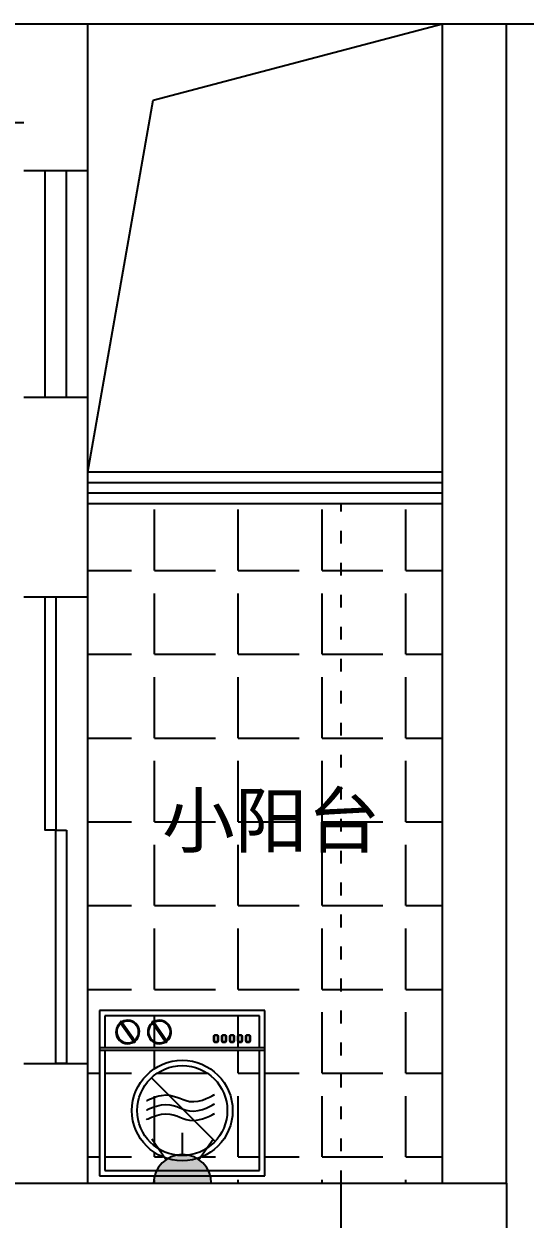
# Model space of a CAD drawing. Header units: millimetres. Extents: x 1149180 to 1411665549, y -85375798 to -28940.
# Drawn here: x 1160895 to 1162774, y -126989 to -122504 of the extents above; entities that cross this region are included whole.
import ezdxf

# ---------------------------------------------------------------- set-up
doc = ezdxf.new("R2010")
doc.units = ezdxf.units.MM
doc.linetypes.add('ACAD_ISO03W100', pattern=[30, 12, -18])
doc.layers.add('GSHTK', color=7, linetype='Continuous')
doc.styles.get("Standard").update_dxf_attribs({"font": 'txt', "bigfont": 'gbcbig.shx'})

# ---------------------------------------------------------------- blocks, each defined once
blk = doc.blocks.new('洗衣机')
at = {"color": 3}
for p, q in [((55, -47.6), (55, -667.6)), ((675, -47.6), (55, -47.6)), ((75, -67.6), (75, -647.6)), ((525, -67.6), (75, -67.6)), ((525, -667.6), (525, -47.6)), ((535, -667.6), (535, -47.6)), ((655, -67.6), (535, -67.6)), ((655, -647.6), (655, -67.6)), ((675, -667.6), (675, -47.6)), ((557.3, -175.6), (629.3, -125.2)), ((560.8, -180.5), (632.7, -130.2)), ((422.9, -241.8), (184.3, -480.5)), ((557.3, -294.6), (629.3, -244.2)), ((560.8, -299.5), (632.7, -249.1)), ((55, -667.6), (675, -667.6)), ((75, -647.6), (525, -647.6)), ((535, -647.6), (655, -647.6))]:
    blk.add_line(p, q, dxfattribs=at)
for points in [[(584.7, -481.4), (584.7, -486.7, -0.414214), (579.7, -491.7), (560.6, -491.7, -0.414214), (555.6, -486.7), (555.6, -481.4, -0.414214), (560.6, -476.4), (579.7, -476.4, -0.414214)], [(582.7, -481.4), (582.7, -486.7, -0.414214), (579.7, -489.7), (560.6, -489.7, -0.414214), (557.6, -486.7), (557.6, -481.4, -0.414214), (560.6, -478.4), (579.7, -478.4, -0.414214)], [(584.7, -511.4), (584.7, -516.7, -0.414214), (579.7, -521.7), (560.6, -521.7, -0.414214), (555.6, -516.7), (555.6, -511.4, -0.414214), (560.6, -506.4), (579.7, -506.4, -0.414214)], [(584.7, -541.4), (584.7, -546.7, -0.414214), (579.7, -551.7), (560.6, -551.7, -0.414214), (555.6, -546.7), (555.6, -541.4, -0.414214), (560.6, -536.4), (579.7, -536.4, -0.414214)], [(582.7, -511.4), (582.7, -516.7, -0.414214), (579.7, -519.7), (560.6, -519.7, -0.414214), (557.6, -516.7), (557.6, -511.4, -0.414214), (560.6, -508.4), (579.7, -508.4, -0.414214)], [(584.7, -571.4), (584.7, -576.7, -0.414214), (579.7, -581.7), (560.6, -581.7, -0.414214), (555.6, -576.7), (555.6, -571.4, -0.414214), (560.6, -566.4), (579.7, -566.4, -0.414214)], [(582.7, -541.4), (582.7, -546.7, -0.414214), (579.7, -549.7), (560.6, -549.7, -0.414214), (557.6, -546.7), (557.6, -541.4, -0.414214), (560.6, -538.4), (579.7, -538.4, -0.414214)], [(582.7, -571.4), (582.7, -576.7, -0.414214), (579.7, -579.7), (560.6, -579.7, -0.414214), (557.6, -576.7), (557.6, -571.4, -0.414214), (560.6, -568.4), (579.7, -568.4, -0.414214)], [(584.7, -601.4), (584.7, -606.7, -0.414214), (579.7, -611.7), (560.6, -611.7, -0.414214), (555.6, -606.7), (555.6, -601.4, -0.414214), (560.6, -596.4), (579.7, -596.4, -0.414214)], [(582.7, -601.4), (582.7, -606.7, -0.414214), (579.7, -609.7), (560.6, -609.7, -0.414214), (557.6, -606.7), (557.6, -601.4, -0.414214), (560.6, -598.4), (579.7, -598.4, -0.414214)]]:
    blk.add_lwpolyline(points, format="xyb", close=True, dxfattribs=at)
at = {"color": 4}
for radius in [188.8, 168.8]:
    blk.add_circle((300, -357.6), radius, dxfattribs=at)
at = {"color": 3}
for centre, radius, start, end in [((595, -152.9), 44, 38.9094, 211.0906), ((595, -152.9), 41, 39.1959, 210.8041), ((595, -152.9), 44, 218.9094, 31.0906), ((595, -152.9), 41, 219.1959, 30.8041), ((631, -127.7), 3, 305, 125), ((559.1, -178.1), 3, 125, 305), ((595, -271.9), 44, 38.9094, 211.0906), ((595, -271.9), 41, 39.1959, 210.8041), ((595, -271.9), 44, 218.9094, 31.0906), ((595, -271.9), 41, 219.1959, 30.8041), ((631, -246.7), 3, 305, 125), ((559.1, -297.1), 3, 125, 305)]:
    blk.add_arc(centre, radius, start, end, dxfattribs=at)
at = {"color": 4}
for points in [[(267, -223.9), (267, -223.9), (308.2, -307.5), (233.5, -393.3), (289.5, -478), (289.5, -478)], [(302.4, -223.9), (302.4, -223.9), (343.6, -307.5), (268.9, -393.3), (325, -478), (325, -478)], [(337.8, -223.9), (337.8, -223.9), (379.1, -307.5), (304.3, -393.3), (360.4, -478), (360.4, -478)]]:
    blk.add_open_spline(points, degree=3, knots=[36.902097, 36.902097, 36.902097, 36.902097, 77.343261, 147.721857, 247.222583, 247.222583, 247.222583, 247.222583], dxfattribs=at)
blk = doc.blocks.new('grgrhhh')
at = {"ltscale": 20}
blk.add_hatch(color=22, dxfattribs=at).paths.add_polyline_path([(151041.2, -8961.1, 1), (150824.7, -8961.1)])
at = {"color": 22, "ltscale": 20}
for p, q in [((150932.9, -8852.9), (150932.9, -8771.5)), ((150871, -8872.4), (150817.4, -8795.5)), ((150994.9, -8872.4), (151048.4, -8795.5)), ((150824.7, -8961.1), (151041.2, -8961.1))]:
    blk.add_line(p, q, dxfattribs=at)
blk.add_arc((150932.9, -8961.1), 108.2, 0, 180, dxfattribs=at)

msp = doc.modelspace()

# ---------------------------------------------------------------- hatches: boundary and pattern name
h = msp.add_hatch()
h.set_pattern_fill('ANGLE', color=8, scale=45, style=0)
h.set_pattern_definition([(0, (-18592.22, -84007.44), (0, 314.325), [228.6, -85.725]), (90, (-18592.22, -84007.44), (-314.325, 2e-14), [228.6, -85.725])])
h.paths.add_polyline_path([(1162084.7, -124304.3), (1161134.7, -124304.3), (1161134.7, -124654.3), (1161134.7, -126404.3), (1161134.7, -126854.3), (1162084.7, -126854.3)])
h.paths.add_polyline_path([(1161798.5, -126206.5), (1161798.5, -126826.5), (1161178.5, -126826.5), (1161178.5, -126206.5)], flags=16)
h.paths.add_polyline_path([(1161778.5, -126226.5), (1161778.5, -126346.5), (1161198.5, -126346.5), (1161198.5, -126226.5)], flags=0)
h.paths.add_polyline_path([(1161707.7, -126296.8, -0.414214), (1161712.7, -126301.8), (1161712.7, -126320.9, -0.414214), (1161707.7, -126325.9), (1161702.4, -126325.9, -0.414214), (1161697.4, -126320.9), (1161697.4, -126301.8, -0.414214), (1161702.4, -126296.8)], flags=0)
h.paths.add_polyline_path([(1161732.4, -126296.8), (1161737.7, -126296.8, -0.414214), (1161742.7, -126301.8), (1161742.7, -126320.9, -0.414214), (1161737.7, -126325.9), (1161732.4, -126325.9, -0.414214), (1161727.4, -126320.9), (1161727.4, -126301.8, -0.414214)], flags=0)
h.paths.add_polyline_path([(1161677.7, -126296.8, -0.414214), (1161682.7, -126301.8), (1161682.7, -126320.9, -0.414214), (1161677.7, -126325.9), (1161672.4, -126325.9, -0.414214), (1161667.4, -126320.9), (1161667.4, -126301.8, -0.414214), (1161672.4, -126296.8)], flags=0)
h.paths.add_polyline_path([(1161710.7, -126323.9), (1161699.4, -126323.9), (1161699.4, -126298.8), (1161710.7, -126298.8)], flags=0)
h.paths.add_polyline_path([(1161740.7, -126298.8), (1161740.7, -126323.9), (1161729.4, -126323.9), (1161729.4, -126298.8)], flags=0)
h.paths.add_polyline_path([(1161647.7, -126296.8, -0.414214), (1161652.7, -126301.8), (1161652.7, -126320.9, -0.414214), (1161647.7, -126325.9), (1161642.4, -126325.9, -0.414214), (1161637.4, -126320.9), (1161637.4, -126301.8, -0.414214), (1161642.4, -126296.8)], flags=0)
h.paths.add_polyline_path([(1161680.7, -126323.9), (1161669.4, -126323.9), (1161669.4, -126298.8), (1161680.7, -126298.8)], flags=0)
h.paths.add_polyline_path([(1161430.5, -126320.7, -1), (1161425.6, -126324.2, -0.933994), (1161375.2, -126252.2, -1), (1161380.1, -126248.8, -0.933994)], flags=0)
h.paths.add_polyline_path([(1161650.7, -126323.9), (1161639.4, -126323.9), (1161639.4, -126298.8), (1161650.7, -126298.8)], flags=0)
h.paths.add_polyline_path([(1161617.7, -126296.8, -0.414214), (1161622.7, -126301.8), (1161622.7, -126320.9, -0.414214), (1161617.7, -126325.9), (1161612.4, -126325.9, -0.414214), (1161607.4, -126320.9), (1161607.4, -126301.8, -0.414214), (1161612.4, -126296.8)], flags=0)
h.paths.add_polyline_path([(1161428.8, -126318.3, 0.929323), (1161381.8, -126251.3)], flags=0)
h.paths.add_polyline_path([(1161620.7, -126323.9), (1161609.4, -126323.9), (1161609.4, -126298.8), (1161620.7, -126298.8)], flags=0)
h.paths.add_polyline_path([(1161423.8, -126321.7, -0.929323), (1161376.9, -126254.7)], flags=0)
h.paths.add_polyline_path([(1161311.5, -126320.7, -1), (1161306.6, -126324.2, -0.933994), (1161256.2, -126252.2, -1), (1161261.1, -126248.8, -0.933994)], flags=0)
h.paths.add_polyline_path([(1161309.8, -126318.3, 0.929323), (1161262.9, -126251.3)], flags=0)
h.paths.add_polyline_path([(1161778.5, -126356.5), (1161778.5, -126806.5), (1161198.5, -126806.5), (1161198.5, -126356.5)], flags=0)
h.paths.add_polyline_path([(1161304.8, -126321.7, -0.929323), (1161257.9, -126254.7)], flags=0)
h.paths.add_polyline_path([(1161677.4, -126581.5, -1), (1161299.7, -126581.5, -1)], flags=0)
h.paths.add_polyline_path([(1161657.4, -126581.5, -1), (1161319.7, -126581.5, -1)], flags=0)
edge = h.paths.add_edge_path(flags=0)
edge.add_spline(control_points=[(1161448.2, -126525.2), (1161444.8, -126524.5), (1161441.4, -126523.9), (1161437.8, -126523.5)], knot_values=[92.769462, 92.769462, 92.769462, 92.769462, 99.341845, 99.341845, 99.341845, 99.341845], degree=3, periodic=0)
edge.add_spline(control_points=[(1161448.2, -126525.2), (1161453.3, -126526.3), (1161458.2, -126527.7), (1161462.9, -126529.3)], knot_values=[99.341845, 99.341845, 99.341845, 99.341845, 109.200421, 109.200421, 109.200421, 109.200421], degree=3, periodic=0)
edge.add_spline(control_points=[(1161462.9, -126529.3), (1161472.4, -126532.4), (1161481.4, -126536.2), (1161490.1, -126539.6)], knot_values=[109.200421, 109.200421, 109.200421, 109.200421, 128.917572, 128.917572, 128.917572, 128.917572], degree=3, periodic=0)
edge.add_spline(control_points=[(1161490.1, -126539.6), (1161497.4, -126542.3), (1161504.6, -126544.8), (1161511.9, -126546.3)], knot_values=[128.917572, 128.917572, 128.917572, 128.917572, 145.348532, 145.348532, 145.348532, 145.348532], degree=3, periodic=0)
edge.add_spline(control_points=[(1161511.9, -126546.3), (1161512.9, -126546.5), (1161515.8, -126547), (1161518.8, -126547.4), (1161520.7, -126547.6)], knot_values=[145.348532, 145.348532, 145.348532, 145.348532, 147.721857, 151.920916, 151.920916, 151.920916, 151.920916], degree=3, periodic=0)
edge.add_spline(control_points=[(1161520.7, -126547.6), (1161525.1, -126547.9), (1161529.5, -126548), (1161534, -126547.7)], knot_values=[151.920916, 151.920916, 151.920916, 151.920916, 161.779491, 161.779491, 161.779491, 161.779491], degree=3, periodic=0)
edge.add_spline(control_points=[(1161534, -126547.7), (1161539.9, -126547.3), (1161545.7, -126546.5), (1161551.4, -126545.2)], knot_values=[161.779491, 161.779491, 161.779491, 161.779491, 174.924259, 174.924259, 174.924259, 174.924259], degree=3, periodic=0)
edge.add_spline(control_points=[(1161551.4, -126545.2), (1161557.1, -126544), (1161562.7, -126542.4), (1161567.9, -126540.7)], knot_values=[174.924259, 174.924259, 174.924259, 174.924259, 188.069026, 188.069026, 188.069026, 188.069026], degree=3, periodic=0)
edge.add_spline(control_points=[(1161567.9, -126540.7), (1161575.7, -126538), (1161582.9, -126535), (1161589, -126532.1)], knot_values=[188.069026, 188.069026, 188.069026, 188.069026, 207.786178, 207.786178, 207.786178, 207.786178], degree=3, periodic=0)
edge.add_spline(control_points=[(1161589, -126532.1), (1161597.1, -126528.2), (1161603.3, -126524.7), (1161606.5, -126522.7)], knot_values=[207.786178, 207.786178, 207.786178, 207.786178, 234.075713, 234.075713, 234.075713, 234.075713], degree=3, periodic=0)
edge.add_spline(control_points=[(1161608.9, -126521.1), (1161608.9, -126521.1), (1161608.1, -126521.7), (1161606.5, -126522.7)], knot_values=[234.075713, 234.075713, 234.075713, 234.075713, 247.222583, 247.222583, 247.222583, 247.222583], degree=3, periodic=0)
edge.add_spline(control_points=[(1161606.5, -126522.7), (1161603.3, -126524.7), (1161597.1, -126528.2), (1161589, -126532.1)], knot_values=[207.786178, 207.786178, 207.786178, 207.786178, 234.075713, 234.075713, 234.075713, 234.075713], degree=3, periodic=0)
edge.add_spline(control_points=[(1161589, -126532.1), (1161582.9, -126535), (1161575.7, -126538), (1161567.9, -126540.7)], knot_values=[188.069026, 188.069026, 188.069026, 188.069026, 207.786178, 207.786178, 207.786178, 207.786178], degree=3, periodic=0)
edge.add_spline(control_points=[(1161567.9, -126540.7), (1161562.7, -126542.4), (1161557.1, -126544), (1161551.4, -126545.2)], knot_values=[174.924259, 174.924259, 174.924259, 174.924259, 188.069026, 188.069026, 188.069026, 188.069026], degree=3, periodic=0)
edge.add_spline(control_points=[(1161551.4, -126545.2), (1161545.7, -126546.5), (1161539.9, -126547.3), (1161534, -126547.7)], knot_values=[161.779491, 161.779491, 161.779491, 161.779491, 174.924259, 174.924259, 174.924259, 174.924259], degree=3, periodic=0)
edge.add_spline(control_points=[(1161534, -126547.7), (1161529.5, -126548), (1161525.1, -126547.9), (1161520.7, -126547.6)], knot_values=[151.920916, 151.920916, 151.920916, 151.920916, 161.779491, 161.779491, 161.779491, 161.779491], degree=3, periodic=0)
edge.add_spline(control_points=[(1161520.7, -126547.6), (1161518.8, -126547.4), (1161515.8, -126547), (1161512.9, -126546.5), (1161511.9, -126546.3)], knot_values=[145.348532, 145.348532, 145.348532, 145.348532, 149.54759, 151.920916, 151.920916, 151.920916, 151.920916], degree=3, periodic=0)
edge.add_spline(control_points=[(1161511.9, -126546.3), (1161504.6, -126544.8), (1161497.4, -126542.3), (1161490.1, -126539.6)], knot_values=[128.917572, 128.917572, 128.917572, 128.917572, 145.348532, 145.348532, 145.348532, 145.348532], degree=3, periodic=0)
edge.add_spline(control_points=[(1161490.1, -126539.6), (1161481.4, -126536.2), (1161472.4, -126532.4), (1161462.9, -126529.3)], knot_values=[109.200421, 109.200421, 109.200421, 109.200421, 128.917572, 128.917572, 128.917572, 128.917572], degree=3, periodic=0)
edge.add_spline(control_points=[(1161462.9, -126529.3), (1161458.2, -126527.7), (1161453.3, -126526.3), (1161448.2, -126525.2)], knot_values=[99.341845, 99.341845, 99.341845, 99.341845, 109.200421, 109.200421, 109.200421, 109.200421], degree=3, periodic=0)
edge.add_spline(control_points=[(1161448.2, -126525.2), (1161444.8, -126524.5), (1161441.4, -126523.9), (1161437.8, -126523.5)], knot_values=[92.769462, 92.769462, 92.769462, 92.769462, 99.341845, 99.341845, 99.341845, 99.341845], degree=3, periodic=0)
edge.add_spline(control_points=[(1161437.8, -126523.5), (1161437.8, -126523.5), (1161437.7, -126523.5), (1161437.7, -126523.5)], knot_values=[92.711779, 92.711779, 92.711779, 92.711779, 92.769462, 92.769462, 92.769462, 92.769462], degree=3, periodic=0)
edge.add_line((1161437.7, -126523.5), (1161488.5, -126574.4))
edge.add_spline(control_points=[(1161488.5, -126574.4), (1161489.1, -126574.6), (1161489.6, -126574.8), (1161490.1, -126575)], knot_values=[127.737707, 127.737707, 127.737707, 127.737707, 128.917572, 128.917572, 128.917572, 128.917572], degree=3, periodic=0)
edge.add_spline(control_points=[(1161490.1, -126575), (1161497.4, -126577.8), (1161504.6, -126580.2), (1161511.9, -126581.7)], knot_values=[128.917572, 128.917572, 128.917572, 128.917572, 145.348532, 145.348532, 145.348532, 145.348532], degree=3, periodic=0)
edge.add_spline(control_points=[(1161511.9, -126581.7), (1161512.9, -126581.9), (1161515.8, -126582.4), (1161518.8, -126582.8), (1161520.7, -126583)], knot_values=[145.348532, 145.348532, 145.348532, 145.348532, 147.721857, 151.920916, 151.920916, 151.920916, 151.920916], degree=3, periodic=0)
edge.add_spline(control_points=[(1161520.7, -126583), (1161525.1, -126583.4), (1161529.5, -126583.4), (1161534, -126583.1)], knot_values=[151.920916, 151.920916, 151.920916, 151.920916, 161.779491, 161.779491, 161.779491, 161.779491], degree=3, periodic=0)
edge.add_spline(control_points=[(1161534, -126583.1), (1161539.9, -126582.7), (1161545.7, -126581.9), (1161551.4, -126580.6)], knot_values=[161.779491, 161.779491, 161.779491, 161.779491, 174.924259, 174.924259, 174.924259, 174.924259], degree=3, periodic=0)
edge.add_spline(control_points=[(1161551.4, -126580.6), (1161557.1, -126579.4), (1161562.7, -126577.8), (1161567.9, -126576.1)], knot_values=[174.924259, 174.924259, 174.924259, 174.924259, 188.069026, 188.069026, 188.069026, 188.069026], degree=3, periodic=0)
edge.add_spline(control_points=[(1161567.9, -126576.1), (1161575.7, -126573.4), (1161582.9, -126570.4), (1161589, -126567.5)], knot_values=[188.069026, 188.069026, 188.069026, 188.069026, 207.786178, 207.786178, 207.786178, 207.786178], degree=3, periodic=0)
edge.add_spline(control_points=[(1161589, -126567.5), (1161597.1, -126563.6), (1161603.3, -126560.1), (1161606.5, -126558.1)], knot_values=[207.786178, 207.786178, 207.786178, 207.786178, 234.075713, 234.075713, 234.075713, 234.075713], degree=3, periodic=0)
edge.add_spline(control_points=[(1161608.9, -126556.6), (1161608.9, -126556.6), (1161608.1, -126557.1), (1161606.5, -126558.1)], knot_values=[234.075713, 234.075713, 234.075713, 234.075713, 247.222583, 247.222583, 247.222583, 247.222583], degree=3, periodic=0)
edge.add_spline(control_points=[(1161606.5, -126558.1), (1161603.3, -126560.1), (1161597.1, -126563.6), (1161589, -126567.5)], knot_values=[207.786178, 207.786178, 207.786178, 207.786178, 234.075713, 234.075713, 234.075713, 234.075713], degree=3, periodic=0)
edge.add_spline(control_points=[(1161589, -126567.5), (1161582.9, -126570.4), (1161575.7, -126573.4), (1161567.9, -126576.1)], knot_values=[188.069026, 188.069026, 188.069026, 188.069026, 207.786178, 207.786178, 207.786178, 207.786178], degree=3, periodic=0)
edge.add_spline(control_points=[(1161567.9, -126576.1), (1161562.7, -126577.8), (1161557.1, -126579.4), (1161551.4, -126580.6)], knot_values=[174.924259, 174.924259, 174.924259, 174.924259, 188.069026, 188.069026, 188.069026, 188.069026], degree=3, periodic=0)
edge.add_spline(control_points=[(1161551.4, -126580.6), (1161545.7, -126581.9), (1161539.9, -126582.7), (1161534, -126583.1)], knot_values=[161.779491, 161.779491, 161.779491, 161.779491, 174.924259, 174.924259, 174.924259, 174.924259], degree=3, periodic=0)
edge.add_spline(control_points=[(1161534, -126583.1), (1161529.5, -126583.4), (1161525.1, -126583.4), (1161520.7, -126583)], knot_values=[151.920916, 151.920916, 151.920916, 151.920916, 161.779491, 161.779491, 161.779491, 161.779491], degree=3, periodic=0)
edge.add_spline(control_points=[(1161520.7, -126583), (1161518.8, -126582.8), (1161515.8, -126582.4), (1161512.9, -126581.9), (1161511.9, -126581.7)], knot_values=[145.348532, 145.348532, 145.348532, 145.348532, 149.54759, 151.920916, 151.920916, 151.920916, 151.920916], degree=3, periodic=0)
edge.add_spline(control_points=[(1161511.9, -126581.7), (1161504.6, -126580.2), (1161497.4, -126577.8), (1161490.1, -126575)], knot_values=[128.917572, 128.917572, 128.917572, 128.917572, 145.348532, 145.348532, 145.348532, 145.348532], degree=3, periodic=0)
edge.add_line((1161488.6, -126574.4), (1161532.8, -126618.6))
edge.add_spline(control_points=[(1161532.8, -126618.6), (1161533.2, -126618.6), (1161533.6, -126618.5), (1161534, -126618.5)], knot_values=[160.881149, 160.881149, 160.881149, 160.881149, 161.779491, 161.779491, 161.779491, 161.779491], degree=3, periodic=0)
edge.add_spline(control_points=[(1161534, -126618.5), (1161539.9, -126618.2), (1161545.7, -126617.3), (1161551.4, -126616)], knot_values=[161.779491, 161.779491, 161.779491, 161.779491, 174.924259, 174.924259, 174.924259, 174.924259], degree=3, periodic=0)
edge.add_spline(control_points=[(1161551.4, -126616), (1161557.1, -126614.8), (1161562.7, -126613.2), (1161567.9, -126611.5)], knot_values=[174.924259, 174.924259, 174.924259, 174.924259, 188.069026, 188.069026, 188.069026, 188.069026], degree=3, periodic=0)
edge.add_spline(control_points=[(1161567.9, -126611.5), (1161575.7, -126608.8), (1161582.9, -126605.8), (1161589, -126602.9)], knot_values=[188.069026, 188.069026, 188.069026, 188.069026, 207.786178, 207.786178, 207.786178, 207.786178], degree=3, periodic=0)
edge.add_spline(control_points=[(1161589, -126602.9), (1161597.1, -126599), (1161603.3, -126595.5), (1161606.5, -126593.5)], knot_values=[207.786178, 207.786178, 207.786178, 207.786178, 234.075713, 234.075713, 234.075713, 234.075713], degree=3, periodic=0)
edge.add_spline(control_points=[(1161608.9, -126592), (1161608.9, -126592), (1161608.1, -126592.5), (1161606.5, -126593.5)], knot_values=[234.075713, 234.075713, 234.075713, 234.075713, 247.222583, 247.222583, 247.222583, 247.222583], degree=3, periodic=0)
edge.add_spline(control_points=[(1161606.5, -126593.5), (1161603.3, -126595.5), (1161597.1, -126599), (1161589, -126602.9)], knot_values=[207.786178, 207.786178, 207.786178, 207.786178, 234.075713, 234.075713, 234.075713, 234.075713], degree=3, periodic=0)
edge.add_spline(control_points=[(1161589, -126602.9), (1161582.9, -126605.8), (1161575.7, -126608.8), (1161567.9, -126611.5)], knot_values=[188.069026, 188.069026, 188.069026, 188.069026, 207.786178, 207.786178, 207.786178, 207.786178], degree=3, periodic=0)
edge.add_spline(control_points=[(1161567.9, -126611.5), (1161562.7, -126613.2), (1161557.1, -126614.8), (1161551.4, -126616)], knot_values=[174.924259, 174.924259, 174.924259, 174.924259, 188.069026, 188.069026, 188.069026, 188.069026], degree=3, periodic=0)
edge.add_spline(control_points=[(1161551.4, -126616), (1161545.7, -126617.3), (1161539.9, -126618.2), (1161534, -126618.5)], knot_values=[161.779491, 161.779491, 161.779491, 161.779491, 174.924259, 174.924259, 174.924259, 174.924259], degree=3, periodic=0)
edge.add_line((1161532.8, -126618.6), (1161532.8, -126618.6))
edge.add_spline(control_points=[(1161532.8, -126618.6), (1161528.7, -126618.8), (1161524.7, -126618.7), (1161520.7, -126618.4)], knot_values=[151.920916, 151.920916, 151.920916, 151.920916, 160.881149, 160.881149, 160.881149, 160.881149], degree=3, periodic=0)
edge.add_spline(control_points=[(1161520.7, -126618.4), (1161518.8, -126618.2), (1161515.8, -126617.9), (1161512.9, -126617.3), (1161511.9, -126617.1)], knot_values=[145.348532, 145.348532, 145.348532, 145.348532, 149.54759, 151.920916, 151.920916, 151.920916, 151.920916], degree=3, periodic=0)
edge.add_spline(control_points=[(1161511.9, -126617.1), (1161504.6, -126615.6), (1161497.4, -126613.2), (1161490.1, -126610.4)], knot_values=[128.917572, 128.917572, 128.917572, 128.917572, 145.348532, 145.348532, 145.348532, 145.348532], degree=3, periodic=0)
edge.add_spline(control_points=[(1161490.1, -126610.4), (1161481.4, -126607), (1161472.4, -126603.2), (1161462.9, -126600.1)], knot_values=[109.200421, 109.200421, 109.200421, 109.200421, 128.917572, 128.917572, 128.917572, 128.917572], degree=3, periodic=0)
edge.add_spline(control_points=[(1161462.9, -126600.1), (1161458.2, -126598.5), (1161453.3, -126597.1), (1161448.2, -126596)], knot_values=[99.341845, 99.341845, 99.341845, 99.341845, 109.200421, 109.200421, 109.200421, 109.200421], degree=3, periodic=0)
edge.add_spline(control_points=[(1161448.2, -126596), (1161444.8, -126595.3), (1161441.4, -126594.7), (1161437.8, -126594.3)], knot_values=[92.769462, 92.769462, 92.769462, 92.769462, 99.341845, 99.341845, 99.341845, 99.341845], degree=3, periodic=0)
edge.add_spline(control_points=[(1161437.8, -126594.3), (1161434.2, -126594), (1161430.5, -126593.7), (1161426.8, -126593.8)], knot_values=[86.197078, 86.197078, 86.197078, 86.197078, 92.769462, 92.769462, 92.769462, 92.769462], degree=3, periodic=0)
edge.add_spline(control_points=[(1161426.8, -126593.8), (1161423, -126593.8), (1161419.1, -126594), (1161415, -126594.5)], knot_values=[79.624694, 79.624694, 79.624694, 79.624694, 86.197078, 86.197078, 86.197078, 86.197078], degree=3, periodic=0)
edge.add_spline(control_points=[(1161415, -126594.5), (1161413.6, -126594.7), (1161407.5, -126595.6), (1161401.1, -126597.1), (1161396.2, -126598.5)], knot_values=[69.766119, 69.766119, 69.766119, 69.766119, 72.047552, 79.624694, 79.624694, 79.624694, 79.624694], degree=3, periodic=0)
edge.add_spline(control_points=[(1161396.2, -126598.5), (1161392, -126599.7), (1161387.8, -126601.1), (1161383.8, -126602.5)], knot_values=[63.193735, 63.193735, 63.193735, 63.193735, 69.766119, 69.766119, 69.766119, 69.766119], degree=3, periodic=0)
edge.add_spline(control_points=[(1161383.8, -126602.5), (1161375.8, -126605.3), (1161368.5, -126608.3), (1161363.3, -126610.6)], knot_values=[50.048967, 50.048967, 50.048967, 50.048967, 63.193735, 63.193735, 63.193735, 63.193735], degree=3, periodic=0)
edge.add_spline(control_points=[(1161354.9, -126614.5), (1161354.9, -126614.5), (1161358.1, -126612.9), (1161363.3, -126610.6)], knot_values=[36.902097, 36.902097, 36.902097, 36.902097, 50.048967, 50.048967, 50.048967, 50.048967], degree=3, periodic=0)
edge.add_spline(control_points=[(1161363.3, -126610.6), (1161368.5, -126608.3), (1161375.8, -126605.3), (1161383.8, -126602.5)], knot_values=[50.048967, 50.048967, 50.048967, 50.048967, 63.193735, 63.193735, 63.193735, 63.193735], degree=3, periodic=0)
edge.add_spline(control_points=[(1161383.8, -126602.5), (1161387.8, -126601.1), (1161392, -126599.7), (1161396.2, -126598.5)], knot_values=[63.193735, 63.193735, 63.193735, 63.193735, 69.766119, 69.766119, 69.766119, 69.766119], degree=3, periodic=0)
edge.add_spline(control_points=[(1161396.2, -126598.5), (1161401.1, -126597.1), (1161407.5, -126595.6), (1161413.6, -126594.7), (1161415, -126594.5)], knot_values=[69.766119, 69.766119, 69.766119, 69.766119, 77.343261, 79.624694, 79.624694, 79.624694, 79.624694], degree=3, periodic=0)
edge.add_spline(control_points=[(1161426.8, -126593.8), (1161423, -126593.8), (1161419.1, -126594), (1161415, -126594.5)], knot_values=[79.624694, 79.624694, 79.624694, 79.624694, 86.197078, 86.197078, 86.197078, 86.197078], degree=3, periodic=0)
edge.add_spline(control_points=[(1161437.8, -126594.3), (1161434.2, -126594), (1161430.5, -126593.7), (1161426.8, -126593.8)], knot_values=[86.197078, 86.197078, 86.197078, 86.197078, 92.769462, 92.769462, 92.769462, 92.769462], degree=3, periodic=0)
edge.add_spline(control_points=[(1161437.8, -126594.3), (1161441.4, -126594.7), (1161444.8, -126595.3), (1161448.2, -126596)], knot_values=[92.769462, 92.769462, 92.769462, 92.769462, 99.341845, 99.341845, 99.341845, 99.341845], degree=3, periodic=0)
edge.add_spline(control_points=[(1161448.2, -126596), (1161453.3, -126597.1), (1161458.2, -126598.5), (1161462.9, -126600.1)], knot_values=[99.341845, 99.341845, 99.341845, 99.341845, 109.200421, 109.200421, 109.200421, 109.200421], degree=3, periodic=0)
edge.add_spline(control_points=[(1161462.9, -126600.1), (1161472.4, -126603.2), (1161481.4, -126607), (1161490.1, -126610.4)], knot_values=[109.200421, 109.200421, 109.200421, 109.200421, 128.917572, 128.917572, 128.917572, 128.917572], degree=3, periodic=0)
edge.add_spline(control_points=[(1161490.1, -126610.4), (1161497.4, -126613.2), (1161504.6, -126615.6), (1161511.9, -126617.1)], knot_values=[128.917572, 128.917572, 128.917572, 128.917572, 145.348532, 145.348532, 145.348532, 145.348532], degree=3, periodic=0)
edge.add_spline(control_points=[(1161511.9, -126617.1), (1161512.9, -126617.3), (1161515.8, -126617.9), (1161518.8, -126618.2), (1161520.7, -126618.4)], knot_values=[145.348532, 145.348532, 145.348532, 145.348532, 147.721857, 151.920916, 151.920916, 151.920916, 151.920916], degree=3, periodic=0)
edge.add_spline(control_points=[(1161520.7, -126618.4), (1161524.7, -126618.7), (1161528.7, -126618.8), (1161532.8, -126618.6)], knot_values=[151.920916, 151.920916, 151.920916, 151.920916, 160.881149, 160.881149, 160.881149, 160.881149], degree=3, periodic=0)
edge.add_line((1161532.8, -126618.6), (1161488.5, -126574.4))
edge.add_spline(control_points=[(1161488.5, -126574.4), (1161480.3, -126571.2), (1161471.9, -126567.6), (1161462.9, -126564.7)], knot_values=[109.200421, 109.200421, 109.200421, 109.200421, 127.737707, 127.737707, 127.737707, 127.737707], degree=3, periodic=0)
edge.add_spline(control_points=[(1161462.9, -126564.7), (1161458.2, -126563.1), (1161453.3, -126561.7), (1161448.2, -126560.6)], knot_values=[99.341845, 99.341845, 99.341845, 99.341845, 109.200421, 109.200421, 109.200421, 109.200421], degree=3, periodic=0)
edge.add_spline(control_points=[(1161448.2, -126560.6), (1161444.8, -126559.9), (1161441.4, -126559.3), (1161437.8, -126558.9)], knot_values=[92.769462, 92.769462, 92.769462, 92.769462, 99.341845, 99.341845, 99.341845, 99.341845], degree=3, periodic=0)
edge.add_spline(control_points=[(1161437.8, -126558.9), (1161434.2, -126558.5), (1161430.5, -126558.3), (1161426.8, -126558.3)], knot_values=[86.197078, 86.197078, 86.197078, 86.197078, 92.769462, 92.769462, 92.769462, 92.769462], degree=3, periodic=0)
edge.add_spline(control_points=[(1161426.8, -126558.3), (1161423, -126558.4), (1161419.1, -126558.6), (1161415, -126559.1)], knot_values=[79.624694, 79.624694, 79.624694, 79.624694, 86.197078, 86.197078, 86.197078, 86.197078], degree=3, periodic=0)
edge.add_spline(control_points=[(1161415, -126559.1), (1161413.6, -126559.3), (1161407.5, -126560.2), (1161401.1, -126561.7), (1161396.2, -126563.1)], knot_values=[69.766119, 69.766119, 69.766119, 69.766119, 72.047552, 79.624694, 79.624694, 79.624694, 79.624694], degree=3, periodic=0)
edge.add_spline(control_points=[(1161396.2, -126563.1), (1161392, -126564.3), (1161387.8, -126565.7), (1161383.8, -126567.1)], knot_values=[63.193735, 63.193735, 63.193735, 63.193735, 69.766119, 69.766119, 69.766119, 69.766119], degree=3, periodic=0)
edge.add_spline(control_points=[(1161383.8, -126567.1), (1161375.8, -126569.9), (1161368.5, -126572.9), (1161363.3, -126575.2)], knot_values=[50.048967, 50.048967, 50.048967, 50.048967, 63.193735, 63.193735, 63.193735, 63.193735], degree=3, periodic=0)
edge.add_spline(control_points=[(1161354.9, -126579.1), (1161354.9, -126579.1), (1161358.1, -126577.5), (1161363.3, -126575.2)], knot_values=[36.902097, 36.902097, 36.902097, 36.902097, 50.048967, 50.048967, 50.048967, 50.048967], degree=3, periodic=0)
edge.add_spline(control_points=[(1161363.3, -126575.2), (1161368.5, -126572.9), (1161375.8, -126569.9), (1161383.8, -126567.1)], knot_values=[50.048967, 50.048967, 50.048967, 50.048967, 63.193735, 63.193735, 63.193735, 63.193735], degree=3, periodic=0)
edge.add_spline(control_points=[(1161383.8, -126567.1), (1161387.8, -126565.7), (1161392, -126564.3), (1161396.2, -126563.1)], knot_values=[63.193735, 63.193735, 63.193735, 63.193735, 69.766119, 69.766119, 69.766119, 69.766119], degree=3, periodic=0)
edge.add_spline(control_points=[(1161396.2, -126563.1), (1161401.1, -126561.7), (1161407.5, -126560.2), (1161413.6, -126559.3), (1161415, -126559.1)], knot_values=[69.766119, 69.766119, 69.766119, 69.766119, 77.343261, 79.624694, 79.624694, 79.624694, 79.624694], degree=3, periodic=0)
edge.add_spline(control_points=[(1161426.8, -126558.3), (1161423, -126558.4), (1161419.1, -126558.6), (1161415, -126559.1)], knot_values=[79.624694, 79.624694, 79.624694, 79.624694, 86.197078, 86.197078, 86.197078, 86.197078], degree=3, periodic=0)
edge.add_spline(control_points=[(1161437.8, -126558.9), (1161434.2, -126558.5), (1161430.5, -126558.3), (1161426.8, -126558.3)], knot_values=[86.197078, 86.197078, 86.197078, 86.197078, 92.769462, 92.769462, 92.769462, 92.769462], degree=3, periodic=0)
edge.add_spline(control_points=[(1161437.8, -126558.9), (1161441.4, -126559.3), (1161444.8, -126559.9), (1161448.2, -126560.6)], knot_values=[92.769462, 92.769462, 92.769462, 92.769462, 99.341845, 99.341845, 99.341845, 99.341845], degree=3, periodic=0)
edge.add_spline(control_points=[(1161448.2, -126560.6), (1161453.3, -126561.7), (1161458.2, -126563.1), (1161462.9, -126564.7)], knot_values=[99.341845, 99.341845, 99.341845, 99.341845, 109.200421, 109.200421, 109.200421, 109.200421], degree=3, periodic=0)
edge.add_spline(control_points=[(1161462.9, -126564.7), (1161471.9, -126567.6), (1161480.3, -126571.2), (1161488.5, -126574.4)], knot_values=[109.200421, 109.200421, 109.200421, 109.200421, 127.737707, 127.737707, 127.737707, 127.737707], degree=3, periodic=0)
edge.add_line((1161488.5, -126574.4), (1161437.7, -126523.5))
edge.add_spline(control_points=[(1161437.7, -126523.5), (1161434.2, -126523.1), (1161430.5, -126522.9), (1161426.8, -126522.9)], knot_values=[86.197078, 86.197078, 86.197078, 86.197078, 92.711779, 92.711779, 92.711779, 92.711779], degree=3, periodic=0)
edge.add_spline(control_points=[(1161426.8, -126522.9), (1161423, -126523), (1161419.1, -126523.2), (1161415, -126523.7)], knot_values=[79.624694, 79.624694, 79.624694, 79.624694, 86.197078, 86.197078, 86.197078, 86.197078], degree=3, periodic=0)
edge.add_spline(control_points=[(1161415, -126523.7), (1161413.6, -126523.9), (1161407.5, -126524.8), (1161401.1, -126526.3), (1161396.2, -126527.7)], knot_values=[69.766119, 69.766119, 69.766119, 69.766119, 72.047552, 79.624694, 79.624694, 79.624694, 79.624694], degree=3, periodic=0)
edge.add_spline(control_points=[(1161396.2, -126527.7), (1161392, -126528.9), (1161387.8, -126530.3), (1161383.8, -126531.7)], knot_values=[63.193735, 63.193735, 63.193735, 63.193735, 69.766119, 69.766119, 69.766119, 69.766119], degree=3, periodic=0)
edge.add_spline(control_points=[(1161383.8, -126531.7), (1161375.8, -126534.5), (1161368.5, -126537.5), (1161363.3, -126539.8)], knot_values=[50.048967, 50.048967, 50.048967, 50.048967, 63.193735, 63.193735, 63.193735, 63.193735], degree=3, periodic=0)
edge.add_spline(control_points=[(1161354.9, -126543.7), (1161354.9, -126543.7), (1161358.1, -126542.1), (1161363.3, -126539.8)], knot_values=[36.902097, 36.902097, 36.902097, 36.902097, 50.048967, 50.048967, 50.048967, 50.048967], degree=3, periodic=0)
edge.add_spline(control_points=[(1161363.3, -126539.8), (1161368.5, -126537.5), (1161375.8, -126534.5), (1161383.8, -126531.7)], knot_values=[50.048967, 50.048967, 50.048967, 50.048967, 63.193735, 63.193735, 63.193735, 63.193735], degree=3, periodic=0)
edge.add_spline(control_points=[(1161383.8, -126531.7), (1161387.8, -126530.3), (1161392, -126528.9), (1161396.2, -126527.7)], knot_values=[63.193735, 63.193735, 63.193735, 63.193735, 69.766119, 69.766119, 69.766119, 69.766119], degree=3, periodic=0)
edge.add_spline(control_points=[(1161396.2, -126527.7), (1161401.1, -126526.3), (1161407.5, -126524.8), (1161413.6, -126523.9), (1161415, -126523.7)], knot_values=[69.766119, 69.766119, 69.766119, 69.766119, 77.343261, 79.624694, 79.624694, 79.624694, 79.624694], degree=3, periodic=0)
edge.add_spline(control_points=[(1161426.8, -126522.9), (1161423, -126523), (1161419.1, -126523.2), (1161415, -126523.7)], knot_values=[79.624694, 79.624694, 79.624694, 79.624694, 86.197078, 86.197078, 86.197078, 86.197078], degree=3, periodic=0)
edge.add_spline(control_points=[(1161426.8, -126522.9), (1161430.5, -126522.9), (1161434.2, -126523.1), (1161437.7, -126523.5)], knot_values=[86.197078, 86.197078, 86.197078, 86.197078, 92.711779, 92.711779, 92.711779, 92.711779], degree=3, periodic=0)
edge.add_line((1161437.7, -126523.5), (1161437.7, -126523.5))
h.paths.add_polyline_path([(1162464.7, -124304.3), (1162084.7, -124304.3), (1162084.7, -126854.3), (1162464.7, -126854.3)])

# ---------------------------------------------------------------- linework, layer by layer
at = {"color": 8}
for p, q in [((1157794.7, -122504.3), (1164474.7, -122504.3)), ((1161134.7, -124654.3), (1161134.7, -122504.3)), ((1161379.5, -122789.8), (1162464.7, -122504.3)), ((1162464.7, -126854.3), (1162464.7, -122504.3)), ((1162704.7, -126854.3), (1162704.7, -122504.3)), ((1161134.7, -124184.3), (1161379.5, -122789.8)), ((1160584.7, -122874.3), (1160894.7, -122874.3)), ((1160894.7, -123054.3), (1161134.7, -123054.3)), ((1160894.7, -123904.3), (1161134.7, -123904.3)), ((1161134.7, -124184.3), (1162464.7, -124184.3)), ((1161134.7, -124304.3), (1162464.7, -124304.3)), ((1160894.7, -124654.3), (1161134.7, -124654.3)), ((1161134.7, -126404.3), (1161134.7, -124654.3)), ((1160894.7, -126404.3), (1161134.7, -126404.3)), ((1161134.7, -126854.3), (1161134.7, -126404.3)), ((1157794.7, -126854.3), (1162704.7, -126854.3)), ((1162084.7, -127374.3), (1162084.7, -126854.3)), ((1162704.7, -126854.3), (1162704.7, -129644.3))]:
    msp.add_line(p, q, dxfattribs=at)
at = {"color": 3}
for p, q in [((1160974.7, -123904.3), (1160974.7, -123054.3)), ((1161054.7, -123904.3), (1161054.7, -123054.3)), ((1161134.7, -124224.3), (1162464.7, -124224.3)), ((1161134.7, -124264.3), (1162464.7, -124264.3))]:
    msp.add_line(p, q, dxfattribs=at)
at = {"color": 8, "linetype": 'ACAD_ISO03W100', "ltscale": 4}
msp.add_line((1162084.7, -126854.3), (1162084.7, -124304.3), dxfattribs=at)
at = {"color": 4}
for points in [[(1161014.7, -124654.3), (1161014.7, -125529.3), (1160974.7, -125529.3), (1160974.7, -124654.3)], [(1161054.7, -125529.3), (1161054.7, -126404.3), (1161014.7, -126404.3), (1161014.7, -125529.3)]]:
    msp.add_lwpolyline(points, close=True, dxfattribs=at)

# ---------------------------------------------------------------- block references
at = {"rotation": 90}
msp.add_blockref('洗衣机', (1161131, -126881.5), dxfattribs=at)
at = {"color": 1}
msp.add_blockref('grgrhhh', (1010556.4, -117893.1), dxfattribs=at)

# ---------------------------------------------------------------- texts
at = {"layer": 'GSHTK', "color": 1, "insert": (1161412.8, -125392.3), "char_height": 200, "width": 1435.504, "attachment_point": 1}
msp.add_mtext('\\pt300;{\\fSimSun|b0|i0|c134|p2;小阳台}', dxfattribs=at)

doc.saveas('drawing.dxf')
